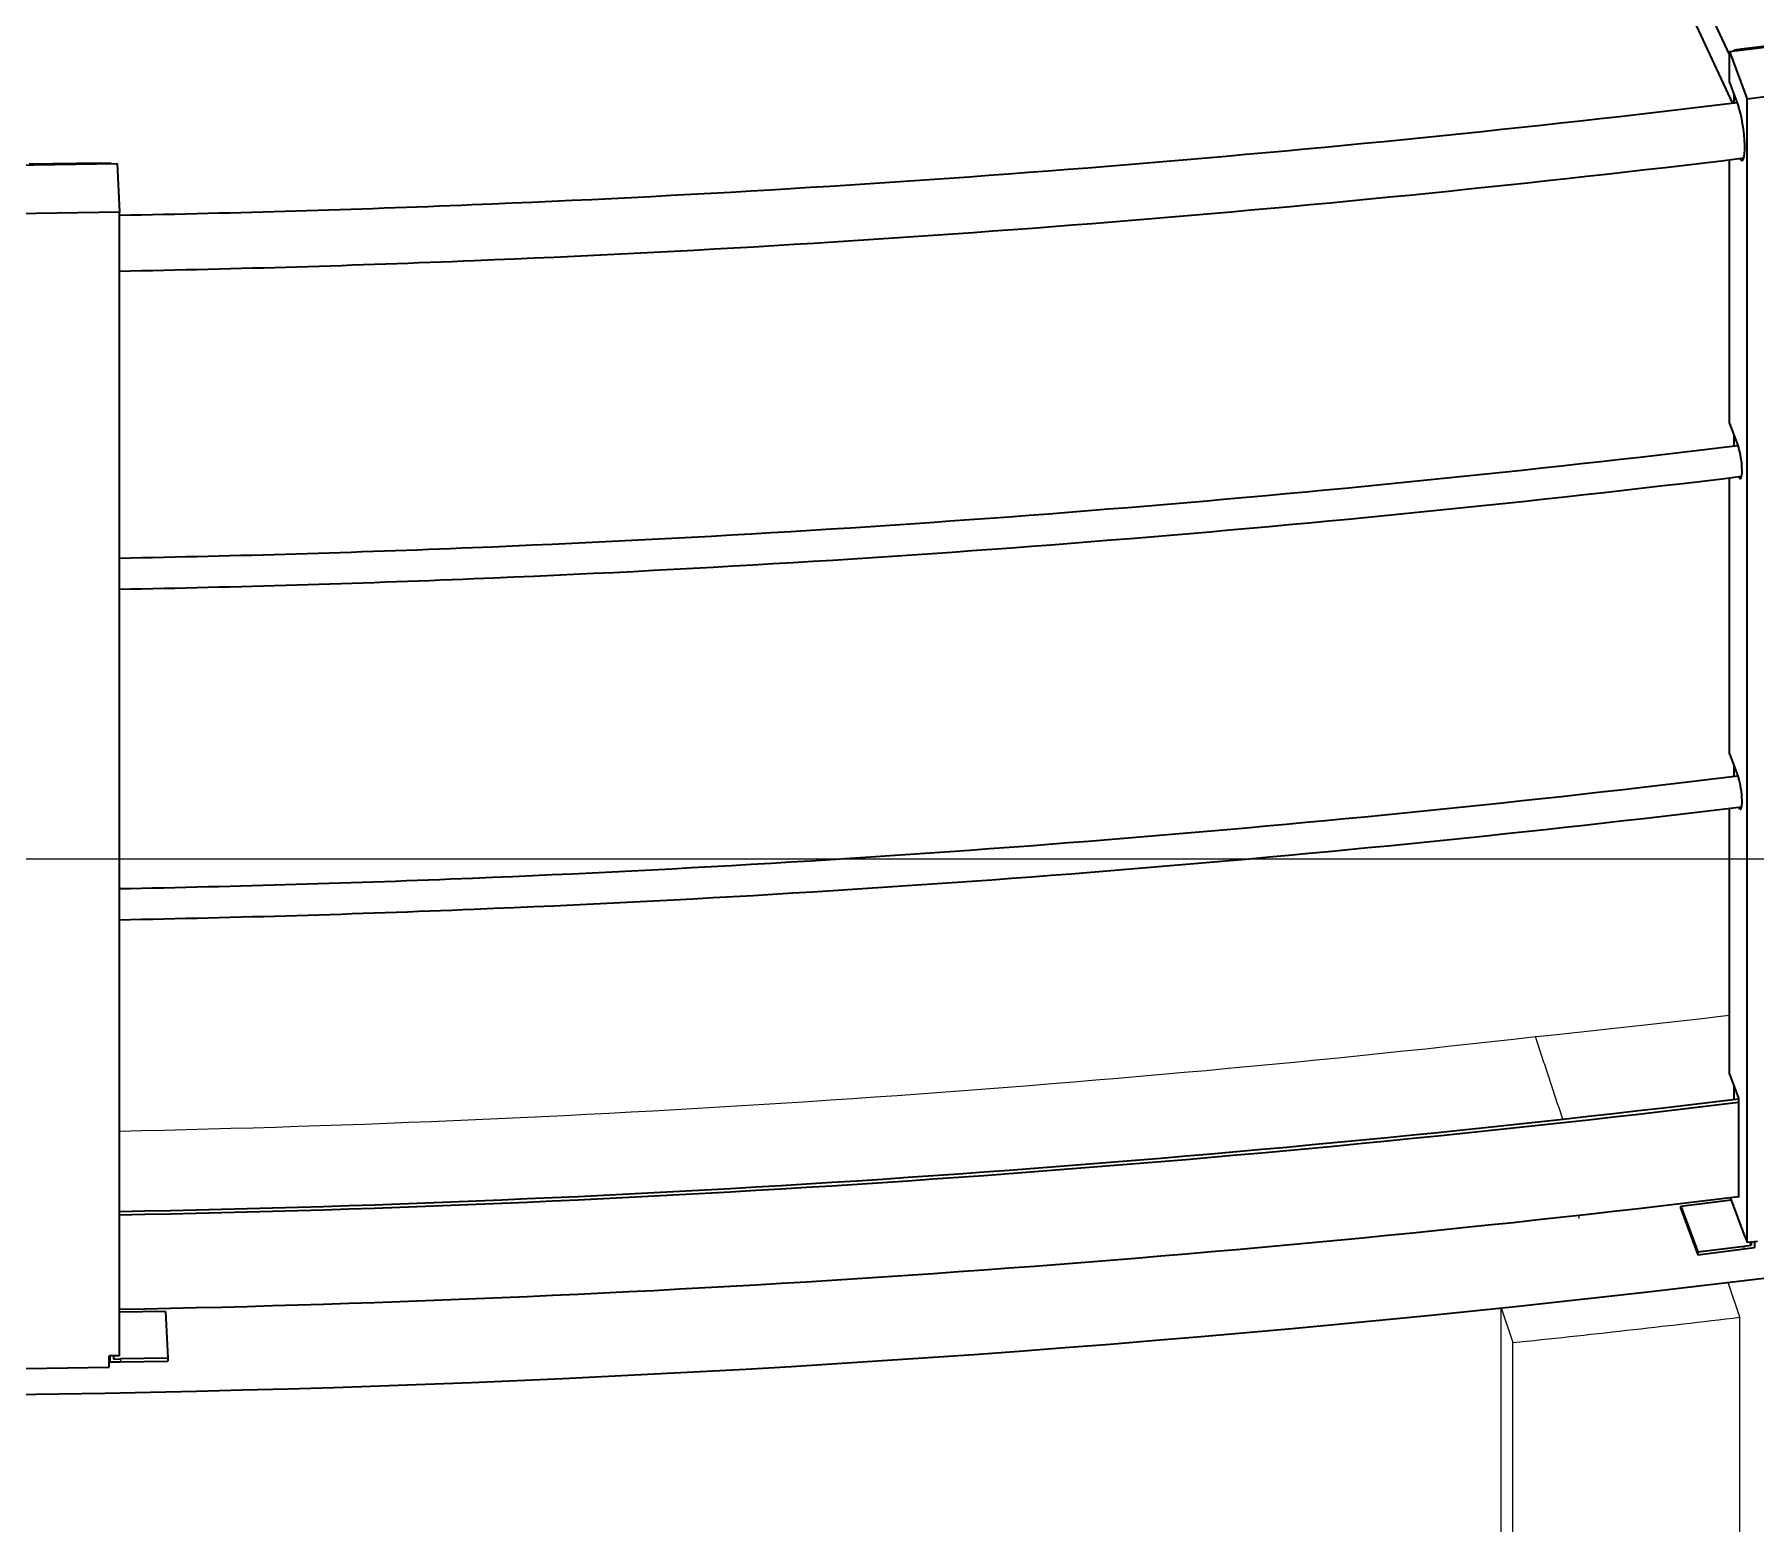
# Model space of a CAD drawing. Header units: millimetres. Extents: x 0 to 42050, y 0 to 29700.
# Drawn here: x 26612 to 27207, y 10675 to 11190 of the extents above; entities that cross this region are included whole.
import ezdxf

# ---------------------------------------------------------------- set-up
doc = ezdxf.new("R2010")
doc.units = ezdxf.units.MM
doc.header["$LTSCALE"] = 50
for name, color, linetype, lineweight in [('Detail Boundary', 7, 'Continuous', 18), ('Visible', 7, 'Continuous', 35), ('Visible Narrow', 7, 'Continuous', 18)]:
    doc.layers.add(name, color=color, linetype=linetype, lineweight=lineweight)
doc.layers.add('P_Cable Ducts (CD)', color=30, linetype='Continuous', lineweight=18, true_color=0xff7f00)

# ---------------------------------------------------------------- blocks, each defined once
blk = doc.blocks.new('2dDetail0')
at = {"layer": 'Detail Boundary', "flags": 128}
blk.add_lwpolyline([(474.534, 168.353), (574.626, 168.353), (574.626, 218.095), (474.534, 218.095), (474.534, 168.353)], dxfattribs=at)

msp = doc.modelspace()

# ---------------------------------------------------------------- linework, layer by layer
at = {"layer": 'P_Cable Ducts (CD)'}
msp.add_line((27146.4, 10780.48), (27146.41, 10781.63), dxfattribs=at)
at = {"layer": 'P_Cable Ducts (CD)', "color": 9, "true_color": 0xc0c0c0}
for p, q in [((27201.97, 10746.34), (27197.93, 10758.36)), ((27119.4, 10749.54), (27123.44, 10737.53)), ((27119.4, 10653.2), (27119.4, 10749.54)), ((27201.97, 10649.99), (27201.97, 10746.34)), ((27123.44, 10641.18), (27123.44, 10737.53))]:
    msp.add_line(p, q, dxfattribs=at)
at = {"layer": 'P_Cable Ducts (CD)'}
for centre, major_axis, ratio, start_param, end_param in [((26533.74, 12641.74), (-3134.57, 43.29), 0.582576, 1.770638, 1.792486), ((26534.26, 12619.73), (-3131.29, -4.87), 0.578098, 1.604225, 1.761734)]:
    msp.add_ellipse(centre, major_axis=major_axis, ratio=ratio, start_param=start_param, end_param=end_param, dxfattribs=at)
at = {"layer": 'P_Cable Ducts (CD)', "color": 9, "true_color": 0xc0c0c0}
for major_axis, start_param, end_param in [((-3260, 0), 1.750512, 1.775053), ((3281.2, 0), 4.892184, 4.916566)]:
    msp.add_ellipse((26536.67, 12601.39), major_axis=major_axis, ratio=0.57735, start_param=start_param, end_param=end_param, dxfattribs=at)
at = {"layer": 'P_Cable Ducts (CD)'}
msp.add_open_spline([(27140.72, 10814.84), (27140.1, 10816.73), (27139.47, 10818.62), (27136.32, 10828.13), (27133.8, 10835.75), (27131.28, 10843.36)], degree=3, knots=[-12.386492, -12.386492, -12.386492, -12.386492, -9.919725, -9.919725, 0, 0, 0, 0], dxfattribs=at)
at = {"layer": 'Visible', "color": 9, "true_color": 0xc0c0c0}
for p, q in [((27199.47, 11166.13), (26578.29, 12504.58)), ((26584.47, 12505.54), (27198.36, 11182.79))]:
    msp.add_line(p, q, dxfattribs=at)
at = {"layer": 'Visible'}
for p, q in [((27198.36, 11184.11), (27233.55, 11188.51)), ((27227.65, 11187.97), (27203.41, 11184.95)), ((27198.36, 11184.11), (27204.53, 11167.64)), ((27198.36, 11173.34), (27198.36, 11184.11)), ((27203.41, 11184.95), (27199.89, 11184.51)), ((27199.97, 11184.31), (27199.89, 11184.51)), ((27199.89, 11184.51), (27199.89, 11184.31)), ((27198.36, 11173.34), (27201.45, 11165.1)), ((27239.72, 11172.03), (27204.53, 11167.64)), ((27199.89, 11169.24), (27199.89, 11166.18)), ((27204.53, 10772.13), (27204.53, 11167.64)), ((27198.36, 11055.43), (27198.36, 11146.53)), ((26604.96, 11144.8), (26640.94, 11145.36)), ((26635.29, 11145.45), (26610.5, 11145.06)), ((26635.29, 11145.45), (26638.89, 11145.5)), ((26638.9, 11145.33), (26638.89, 11145.5)), ((26640.94, 11145.36), (26641.73, 11128.51)), ((26641.73, 11128.51), (26605.74, 11127.95)), ((26641.73, 10732.99), (26641.73, 11128.51)), ((27198.36, 11055.43), (27201.45, 11047.2)), ((27199.89, 11051.34), (27199.89, 11047.56)), ((27198.36, 10941.12), (27198.36, 11036.53)), ((27198.36, 10941.12), (27201.45, 10932.89)), ((27199.89, 10937.03), (27199.89, 10933.25)), ((27198.36, 10830.41), (27198.36, 10922.22)), ((27198.36, 10830.41), (27201.49, 10822.06)), ((27199.89, 10826.31), (27199.89, 10821.67)), ((27201.49, 10822.06), (27201.49, 10787.76)), ((27181.52, 10784.74), (27198.99, 10786.92)), ((27181.52, 10784.74), (27187.43, 10768.94)), ((27181.52, 10783.76), (27181.52, 10784.74)), ((27181.52, 10783.76), (27187.43, 10767.96)), ((27203.77, 10774.16), (27198.7, 10787.69)), ((27201.49, 10787.76), (27201.39, 10788.02)), ((27187.43, 10768.94), (27203.46, 10770.94)), ((27203.46, 10770.94), (27205.81, 10771.24)), ((27203.77, 10774.16), (27204.53, 10772.13)), ((27208.05, 10772.56), (27204.53, 10772.13)), ((27205.43, 10772.24), (27205.81, 10771.24)), ((27205.81, 10772.28), (27205.81, 10771.24)), ((27206.98, 10772.43), (27206.98, 10770.4)), ((27187.43, 10767.96), (27203.46, 10769.96)), ((27187.43, 10768.94), (27187.43, 10767.96)), ((27203.46, 10769.96), (27206.98, 10770.4)), ((26657.68, 10748.32), (26641.73, 10748.07)), ((26657.68, 10748.32), (26658.44, 10732.16)), ((26641.73, 10732.99), (26638.13, 10732.94)), ((26638.13, 10729.02), (26638.13, 10732.94)), ((26638.35, 10732.94), (26638.44, 10730.87)), ((26638.44, 10732.94), (26638.44, 10730.87)), ((26638.44, 10730.87), (26642.04, 10730.93)), ((26639.64, 10732.96), (26639.64, 10731.87)), ((26639.64, 10731.87), (26642.04, 10731.91)), ((26658.44, 10732.16), (26642.04, 10731.91)), ((26642.04, 10730.93), (26658.44, 10731.18)), ((26658.44, 10732.16), (26658.44, 10731.18)), ((26609.34, 10728.57), (26638.13, 10729.02))]:
    msp.add_line(p, q, dxfattribs=at)
at = {"layer": 'Visible', "color": 9, "true_color": 0xc0c0c0}
for centre, major_axis, start_param, end_param in [((26536.67, 12505.05), (-3300, 0), 6.086634, 9.623125), ((26536.67, 12505.05), (-3260, 0), 0, 1.750512), ((26536.67, 12505.05), (3260, 0), 4.917913, 6.283185), ((26536.67, 10583.01), (3368, 0), 4.072832, 6.462497), ((26536.67, 10589.54), (3330.76, 0), 4.074156, 6.383543), ((26536.67, 12601.39), (3260, 0), 4.626104, 4.937875)]:
    msp.add_ellipse(centre, major_axis=major_axis, ratio=0.57735, start_param=start_param, end_param=end_param, dxfattribs=at)
at = {"layer": 'Visible'}
for centre, major_axis, ratio, start_param, end_param in [((27201.45, 11156.61), (1.29, -10.32), 0.172493, 5.895554, 8.798497), ((27202.62, 11156.75), (1.29, -10.32), 0.172493, 5.896556, 5.947465), ((27201.45, 11042.3), (0.74, -5.95), 0.172493, 5.813065, 8.798497), ((27201.45, 10927.99), (0.74, -5.95), 0.172493, 5.813065, 8.798497), ((26536.67, 12645.48), (3227.8, 0), 0.57735, 4.744943, 4.91984), ((26536.67, 12645.48), (3229.8, 0), 0.57735, 4.744922, 4.919709), ((26536.67, 12612.82), (3229.8, 0), 0.57735, 4.744922, 4.919709)]:
    msp.add_ellipse(centre, major_axis=major_axis, ratio=ratio, start_param=start_param, end_param=end_param, dxfattribs=at)
for points, knots in [([(27200.99, 11166.31), (27056.84, 11148.79), (26910.6, 11136.98), (26723.05, 11129.34), (26682.4, 11128.13), (26641.73, 11127.36)], [4.3524083, 4.3524083, 4.3524083, 4.3524083, 4.4894788, 4.4894788, 4.5273397, 4.5273397, 4.5273397, 4.5273397]), ([(27203.31, 11147.13), (27058.64, 11129.54), (26911.89, 11117.69), (26723.57, 11110.02), (26682.66, 11108.8), (26641.73, 11108.04)], [4.3524125, 4.3524125, 4.3524125, 4.3524125, 4.4894788, 4.4894788, 4.5274521, 4.5274521, 4.5274521, 4.5274521]), ([(27201.25, 11047.72), (27057.06, 11030.2), (26910.8, 11018.39), (26723.16, 11010.75), (26682.46, 11009.54), (26641.73, 11008.77)], [4.3524904, 4.3524904, 4.3524904, 4.3524904, 4.4894788, 4.4894788, 4.5273647, 4.5273647, 4.5273647, 4.5273647]), ([(27202.57, 11037.04), (27058.09, 11019.49), (26911.53, 11007.65), (26723.45, 10999.99), (26682.6, 10998.78), (26641.73, 10998.01)], [4.3524822, 4.3524822, 4.3524822, 4.3524822, 4.4894788, 4.4894788, 4.5274273, 4.5274273, 4.5274273, 4.5274273]), ([(27201.25, 10933.41), (27057.06, 10915.89), (26910.8, 10904.08), (26723.16, 10896.44), (26682.46, 10895.23), (26641.73, 10894.46)], [4.3524904, 4.3524904, 4.3524904, 4.3524904, 4.4894788, 4.4894788, 4.5273647, 4.5273647, 4.5273647, 4.5273647]), ([(27202.57, 10922.73), (27058.09, 10905.18), (26911.53, 10893.34), (26723.45, 10885.68), (26682.6, 10884.47), (26641.73, 10883.7)], [4.3524822, 4.3524822, 4.3524822, 4.3524822, 4.4894788, 4.4894788, 4.5274273, 4.5274273, 4.5274273, 4.5274273])]:
    msp.add_open_spline(points, degree=3, knots=knots, dxfattribs=at)
at = {"layer": 'Visible Narrow'}
for p, q in [((27203.41, 11184.95), (27203.48, 11184.75)), ((26635.3, 11145.27), (26635.29, 11145.45)), ((27203.46, 10769.96), (27203.46, 10770.94)), ((26642.04, 10731.91), (26642.04, 10730.93))]:
    msp.add_line(p, q, dxfattribs=at)

# ---------------------------------------------------------------- block references
at = {"layer": 'Detail Boundary', "xscale": 50, "yscale": 50, "zscale": 50}
msp.add_blockref('2dDetail0', (0, 0), dxfattribs=at)

doc.saveas('drawing.dxf')
